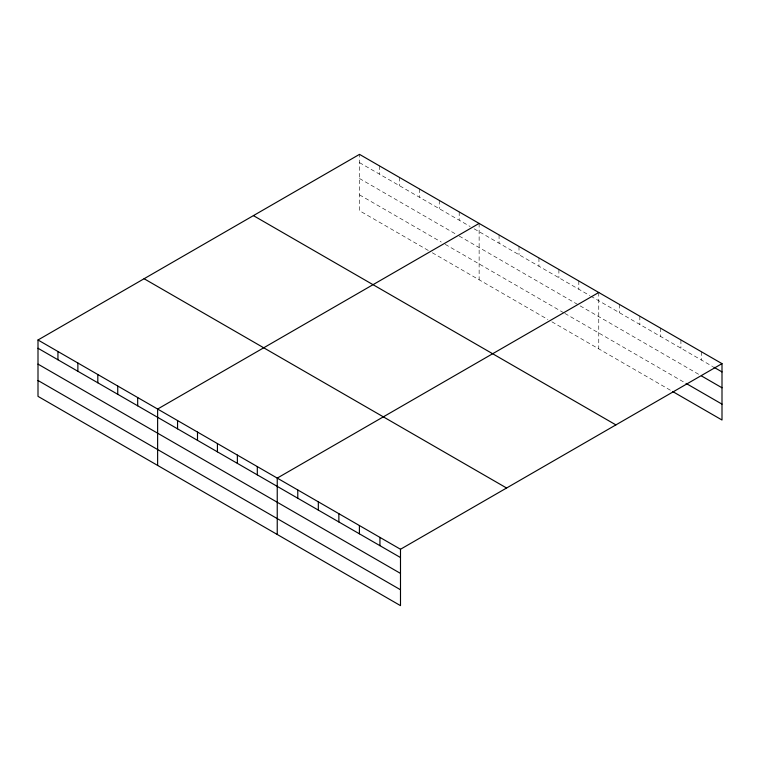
<?xml version="1.0" encoding="UTF-8"?>
<svg xmlns="http://www.w3.org/2000/svg" width="760" height="760" viewBox="0 0 760 760"><rect width="100%" height="100%" fill="white"/><g stroke="black" fill="none" stroke-linecap="round" stroke-linejoin="round"><path stroke-width="0.57" stroke-dasharray="3.8 2.85" d="M359.508 162.63L470.164 226.518M474.145 228.817L589.779 295.573M590.776 296.153L712.756 366.577M359.508 178.505L457.206 234.906M459.202 236.056L699.409 374.737M359.508 194.864L441.256 242.05M445.246 244.359L563.863 312.844M564.861 313.415L685.026 382.793M428.298 250.448L359.508 210.739L359.508 154.365M432.278 252.748L547.913 319.504M551.903 321.812L671.678 390.963M701.461 351.785L701.461 360.05M680.922 339.919L680.922 348.194M660.373 328.063L660.373 336.338M639.834 316.207L639.834 324.472M619.295 304.342L619.295 312.616M598.756 292.486L598.756 348.859M578.816 280.972L578.816 289.247M558.885 269.467L558.885 277.733M538.944 257.953L538.944 266.228M519.004 246.449L519.004 254.714M499.073 234.935L499.073 243.209M479.132 223.421L479.132 279.794M459.202 211.916L459.202 220.181M439.261 200.402L439.261 208.677M419.32 188.888L419.32 197.163M399.389 177.384L399.389 185.649M379.449 165.87L379.449 174.144"/><path stroke-width="1.14" d="M400.491 573.41L400.491 549.261L38 339.986L38 396.359L400.491 605.635L400.491 573.41L38 364.125M38 339.986L359.508 154.365L722 363.641L722 420.014L672.704 391.552M479.132 223.421L157.624 409.051L157.624 465.424M598.756 292.486L277.238 478.106L277.238 534.48M400.491 549.261L722 363.641M713.783 367.166L722 371.916M701.461 375.924L722 387.79M686.052 383.391L722 404.139M253.412 215.621L615.904 424.897M144.096 278.73L506.587 488.006M38 348.26L400.491 557.536M38 380.484L400.491 589.76M379.943 537.406L379.943 545.68M359.404 525.549L359.404 533.814M338.865 513.684L338.865 521.958M318.326 501.828L318.326 510.103M297.777 489.972L297.777 498.237M257.308 466.602L257.308 474.867M237.367 455.088L237.367 463.362M217.427 443.583L217.427 451.849M197.495 432.07L197.495 440.344M177.555 420.555L177.555 428.83M137.684 397.537L137.684 405.812M117.743 386.023L117.743 394.298M97.812 374.519L97.812 382.784M77.871 363.005L77.871 371.279M57.941 351.5L57.941 359.765"/></g></svg>
